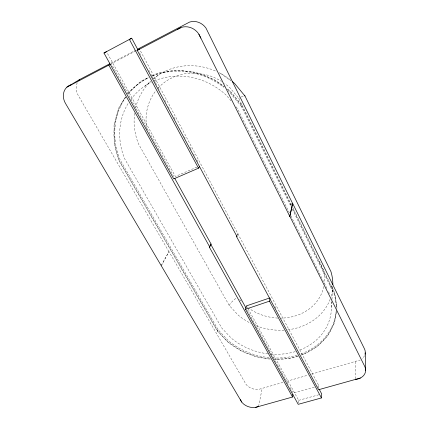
<?xml version="1.0" encoding="UTF-8"?>
<svg xmlns="http://www.w3.org/2000/svg" width="429" height="429" viewBox="0 0 429 429"><rect width="100%" height="100%" fill="white"/><g stroke="black" fill="none" stroke-linecap="round" stroke-linejoin="round"><path stroke-width="0.32" stroke-dasharray="2.15 1.61" d="M355.271 378.796L355.276 361.438M331.472 307.341L331.794 302.016M331.96 299.356L332.727 286.711M318.693 388.422L318.897 385.8L139.457 49.019M298.37 403.003L298.681 400.348L247.785 308.215M336.336 312.151L334.534 322.801L327.74 335.859L317.24 346.535L303.946 354.204L301.405 354.928M258.59 406.531L262.151 388.427M237.661 234.867L238.09 233.698M237.269 235.017L237.704 233.843M227.552 89.211L230.25 91.157L242.256 105.555L241.398 106.397L291.184 206.875M161.186 265.664L168.988 251.657L246.171 384.561A11.851 9.309 15.1 0 0 258.907 389.334L283.344 382.287M161.256 265.642L168.988 251.657M125.343 97.083L118.592 108.274L114.05 125.413L114.248 143.184L118.999 160.569L217.444 331.027L227.558 341.784L240.975 350.734L256.215 356.708L270.479 359.052M127.708 93.168L141.012 81.092L148.675 77.434M144.943 86.004L150.606 81.387M153.695 78.872L158.328 75.096M110.95 63.154L135.805 50.15M135.58 51.046L111.32 63.728L174.153 177.327M136.165 50.74L137.918 49.823M152.215 75.745L157.604 73.177L176.217 70.136L195.533 72.27L214.05 79.478L224.308 86.873M227.488 89.28A72.152 65.916 39.7 0 1 229.933 91.463L241.811 105.7L242.278 105.588M196.906 167.128L175.402 176.458L106.472 51.63M289.999 204.488L292.616 203.469M286.556 381.354L308.392 375.026M311.604 374.093L360.215 360.006M297.592 356.011L288.69 358.542L274.367 359.277M314.344 387.087L293.082 393.082L289.511 386.636M317.551 386.18L318.897 385.8M298.681 400.348L319.16 394.675M220.892 73.638L231.011 80.931M126.019 96.906A72.152 65.916 39.7 0 0 120.104 159.786L218.168 329.842L228.174 340.497A65.321 54.869 14.1 0 0 270.05 357.722M218.168 329.842A1.26 0.488 -37.7 0 0 217.423 330.727A1.26 0.488 -37.7 0 0 217.75 331.108L227.788 341.79A65.524 54.987 14.1 0 0 270.442 359.121M134.636 113.277A62.773 58.049 41.5 0 0 138.47 143.849L229.177 305.4L237.918 314.865A57.132 48.885 13.6 0 0 250.697 323.3M239.65 299.539L241.366 301.415M231.054 100.874L226.405 95.324A66.908 61.122 39.7 0 0 154.349 80.942M236.122 106.928L237.393 108.446L289.666 213.374M241.398 106.397L229.477 92.112A72.399 66.098 39.7 0 0 228.507 91.221M291.479 205.041L238.722 98.257L230.217 88.047A52.52 48.681 41.9 0 0 224.726 83.532M168.919 251.684L78.287 95.528A13.648 11.787 52.3 0 1 77.402 82.443M217.75 331.108L119.31 160.612A72.399 66.098 39.7 0 1 125.59 97.018M247.351 310.451L273.943 358.505M275.241 360.848L277.188 364.366M277.515 364.95L281.73 372.57M282.051 373.155L284.974 378.432M285.296 379.016L288.218 384.293M246.487 305.872L247.463 307.631M139.495 52.767L140.755 55.121M148.943 70.426L149.576 71.605M151.153 74.549L152.097 76.314M152.413 76.904L153.04 78.078M154.301 80.432L155.244 82.202M155.561 82.792L156.821 85.146M158.081 87.5L159.969 91.028M165.009 100.45L165.642 101.625M168.474 106.923L169.106 108.103M174.147 117.519L175.091 119.289M184.54 136.948L185.172 138.127M190.213 147.544L191.157 149.308M193.677 154.022L194.305 155.196M196.825 159.904L197.774 161.674M274.962 306.622L275.906 308.392M290.857 215.776L327.456 289.473M292.648 207.261L334.808 293.093L337.006 308.21M241.811 105.7L291.103 205.276M292.884 208.875L334.164 292.728A65.321 54.869 14.1 0 1 336.325 307.545M292.364 209.261L334.094 293.962A65.524 54.987 14.1 0 1 336.261 308.81M328.582 291.849L329.424 293.624M319.321 261.186L322.785 268.543A47.855 41.104 13.5 0 1 324.238 283.376M364.537 355.63A11.905 9.577 6.2 0 1 362.022 358.81M331.118 301.469A60.575 50.879 14.1 0 1 298.423 350.568M295.265 351.608A60.575 50.879 14.1 0 1 271.176 354.118M267.9 353.802A60.575 50.879 14.1 0 1 231.124 338.004L221.847 328.099L124.555 158.558A66.908 61.122 39.7 0 1 128.598 102.692M330.148 299.26A57.132 48.885 13.6 0 1 287.376 329.847M284.148 330.132A57.132 48.885 13.6 0 1 256.049 325.675M332.791 286.663A57.132 48.885 13.6 0 1 330.979 296.841M229.166 305.4A13.219 4.928 -36.4 0 1 236.62 297.806M336.25 309.475A65.524 54.987 14.1 0 1 301.265 355.073M298.166 356.134A65.524 54.987 14.1 0 1 274.319 359.341M127.96 93.935A72.399 66.098 39.7 0 1 148.337 77.88M152.52 76.019A72.399 66.098 39.7 0 1 223.933 87.403M130.802 99.469A66.908 61.122 39.7 0 1 151.276 82.352M135.607 108.017A62.773 58.049 41.5 0 1 150.74 81.199M153.148 79.011A62.773 58.049 41.5 0 1 216.801 71.584M219.165 72.726A62.773 58.049 41.5 0 1 230.764 80.207M128.764 93.302A72.152 65.916 39.7 0 1 148.756 77.456M152.445 75.767A72.152 65.916 39.7 0 1 224.41 86.771M336.175 310.864A65.321 54.869 14.1 0 1 300.203 354.161M297.082 355.169A65.321 54.869 14.1 0 1 273.273 357.942M323.745 286.551A47.855 41.104 13.5 0 1 281.086 318.114M277.756 318.066A47.855 41.104 13.5 0 1 248.396 307.99M147.002 129.547A52.52 48.681 41.9 0 1 156.113 90.439M158.204 88.009A52.52 48.681 41.9 0 1 221.493 81.36M238.712 98.268A15.283 1.925 -34.2 0 1 239.586 97.791M241.189 96.97A15.283 1.925 -34.2 0 1 243.64 95.957M330.813 285.607L330.732 286.819A1.346 0.627 -24.1 0 0 331.429 286.004A1.346 0.627 -24.1 0 0 330.807 285.607"/><path stroke-width="0.64" d="M269.605 297.999L246.487 305.872L245.544 309.271L298.214 404.327L321.439 397.94L321.718 393.967L319.337 389.516M255.684 407.346L292.567 397.018L292.91 394.396M292.616 203.469L289.806 216.398L292.616 203.469L205.941 28.035A15.471 14.382 66.5 0 0 189.618 22.056L137.586 49.217M321.439 397.94L269.476 301.163L270.104 298.348M360.408 378.024L318.591 389.73L236.626 236.77L237.055 235.601M292.567 397.018L209.4 247.201L211.079 244.08L174.801 178.502M209.4 247.201L211.079 244.08M106.472 51.63L103.974 53.008L173.713 178.914L198.498 168.189L199.683 166.275M236.626 236.77L237.017 236.62L137.264 50.386L139.457 49.019L137.918 49.823L131.703 38.202L103.974 53.008M177.268 29.478L181.424 27.376A16.211 15.01 64.2 0 1 198.552 33.65L200.852 38.122M109.765 63.776L79.58 79.569L66.892 87.167L110.344 64.323M131.703 38.202L129.419 39.468L198.498 168.189M137.264 50.386L180.856 27.601M258.59 406.531L255.228 407.432A12.307 9.508 15.3 0 1 242.01 402.472L240.304 399.672M245.544 309.271L269.476 301.163M332.85 284.717A57.132 48.885 13.6 0 0 330.936 271.589L244.97 95.989L234.733 83.644A62.773 58.049 41.5 0 0 232.287 81.467M241.715 402.064L65.691 103.759A14.28 12.205 51.3 0 1 71.831 84.583M210.703 244.224L246.053 308.108M108.88 65.219L209.776 247.056M289.886 216.372L364.655 366.237A12.393 9.824 6.7 0 1 355.271 379.461M198.943 34.299L289.806 216.398M292.691 203.437L364.291 348.493A11.905 9.577 6.2 0 1 365.031 354.247M365.256 352.81L365.658 370.672M78.748 80.438A13.648 11.787 52.3 0 1 79.58 79.569M244.428 95.785A15.283 1.925 -34.2 0 1 244.986 95.978"/></g></svg>
